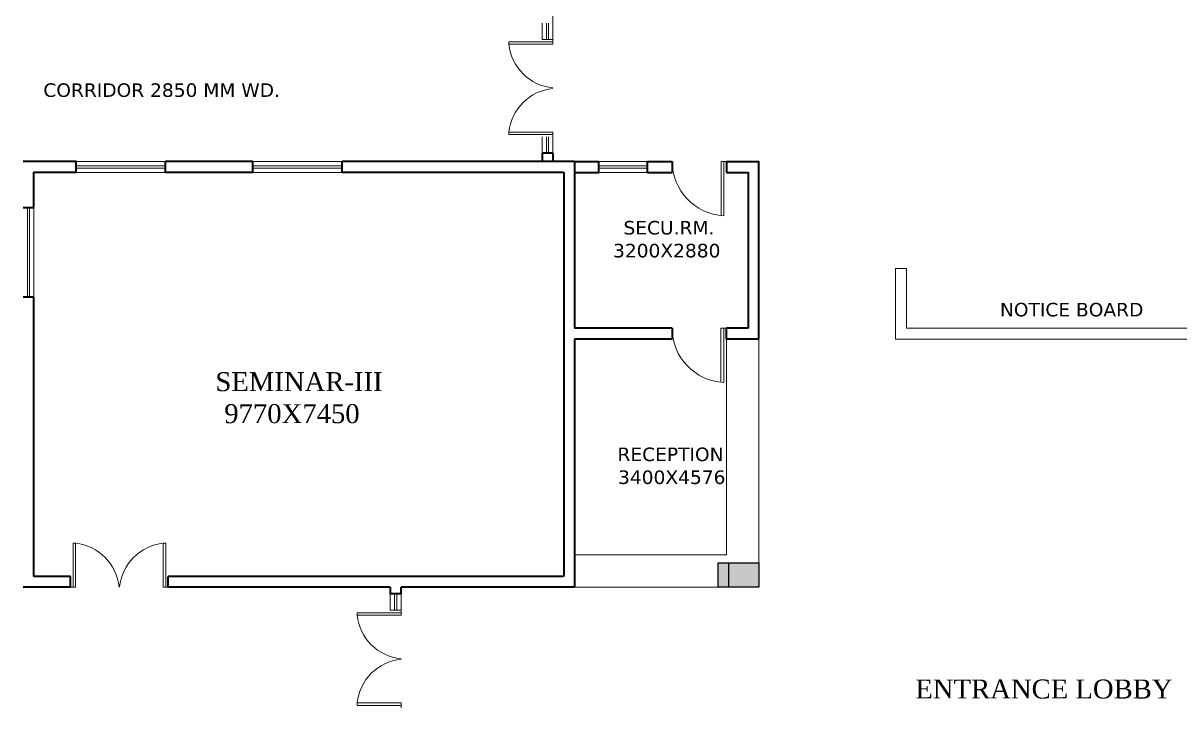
# Model space of a CAD drawing. Header units: millimetres. Extents: x -3092162 to 4513894, y -12317808 to 1849994.
# Drawn here: x -435814 to -414482, y -5878981 to -5866354 of the extents above; entities that cross this region are included whole.
import ezdxf

# ---------------------------------------------------------------- set-up
doc = ezdxf.new("R2010")
doc.units = ezdxf.units.MM
doc.header["$LTSCALE"] = 2
doc.header["$MEASUREMENT"] = 0
doc.linetypes.add('DASHED2', pattern=[0.375, 0.25, -0.125])
for name, color, linetype, lineweight in [('DOOR', 27, 'Continuous', 5), ('FIXTURE', 252, 'Continuous', 0), ('FOUNDATIONS', 250, 'Continuous', 25), ('glass', 5, 'Continuous', 15), ('SILL', 74, 'Continuous', 9), ('TEXT', 7, 'Continuous', 13), ('WAll', 250, 'Continuous', 35)]:
    doc.layers.add(name, color=color, linetype=linetype, lineweight=lineweight)
doc.layers.add('DOT', color=7, linetype='DASHED2', lineweight=0, true_color=0x89067c)
doc.styles.get("Standard").update_dxf_attribs({"font": '', "height": 500})
doc.styles.add('style2', font='')
doc.styles.get('Standard').set_extended_font_data('Times New Roman')
doc.styles.get('style2').set_extended_font_data('Verdana')

msp = doc.modelspace()

# ---------------------------------------------------------------- hatches: boundary and pattern name
at = {"layer": 'DOT', "linetype": 'Continuous', "lineweight": 25, "ltscale": 100}
msp.add_hatch(color=256, dxfattribs=at).paths.add_polyline_path([(-422995.1, -5876304.7), (-422245.1, -5876304.7), (-422245.1, -5876756.2), (-422995.1, -5876756.2)])

# ---------------------------------------------------------------- linework, layer by layer
at = {"layer": 'DOOR', "color": 252, "ltscale": 200}
for p, q in [((-426854.3, -5866698.9), (-426044.3, -5866698.9)), ((-426854.3, -5866743.9), (-426854.3, -5866698.9)), ((-426854.3, -5866743.9), (-426044.3, -5866743.9)), ((-426044.3, -5866653.9), (-426044.3, -5866743.9)), ((-426854.3, -5868363.9), (-426044.3, -5868363.9)), ((-426854.3, -5868363.9), (-426854.3, -5868408.9)), ((-426854.3, -5868408.9), (-426044.3, -5868408.9)), ((-426044.3, -5868453.9), (-426044.3, -5868363.9)), ((-434894.3, -5875946.2), (-434894.3, -5876756.2)), ((-434849.3, -5875946.2), (-434894.3, -5875946.2)), ((-434849.3, -5875946.2), (-434849.3, -5876756.2)), ((-433229.3, -5875946.2), (-433229.3, -5876756.2)), ((-433229.3, -5875946.2), (-433184.3, -5875946.2)), ((-433184.3, -5875946.2), (-433184.3, -5876756.2)), ((-434939.3, -5876756.2), (-434849.3, -5876756.2)), ((-433139.3, -5876756.2), (-433229.3, -5876756.2)), ((-429654.3, -5877226.2), (-428844.3, -5877226.2)), ((-429654.3, -5877271.2), (-429654.3, -5877226.2)), ((-429654.3, -5877271.2), (-428844.3, -5877271.2)), ((-428844.3, -5877181.2), (-428844.3, -5877271.2)), ((-429654.3, -5878891.2), (-428844.3, -5878891.2)), ((-429654.3, -5878891.2), (-429654.3, -5878936.2)), ((-429654.3, -5878936.2), (-428844.3, -5878936.2)), ((-428844.3, -5878981.2), (-428844.3, -5878891.2))]:
    msp.add_line(p, q, dxfattribs=at)
at = {"layer": 'DOOR', "ltscale": 100}
for p, q in [((-422944.3, -5868906.2), (-422944.3, -5869901.2)), ((-422944.3, -5868906.2), (-422844.3, -5868906.2)), ((-422894.3, -5868906.2), (-422894.3, -5869904.9)), ((-422944.7, -5871981.2), (-422944.7, -5872976.2)), ((-422944.7, -5871981.2), (-422844.7, -5871981.2)), ((-422894.7, -5871981.2), (-422894.7, -5872979.9))]:
    msp.add_line(p, q, dxfattribs=at)
for centre in [(-422844.3, -5868906.2), (-422844.7, -5871981.2)]:
    msp.add_arc(centre, 1000, 180, 267.13402, dxfattribs=at)
at = {"layer": 'DOOR', "color": 252, "ltscale": 200, "extrusion": (0, 0, -1)}
for centre, major_axis, start_param, end_param in [((-425957.8, -5866651.2), (901.3, 4), 1.670585, 3.0430697), ((-433136.7, -5876842.8), (331.6, 838.1), 4.4309775, 5.8034622), ((-428757.8, -5877178.5), (901.3, 4), 1.670585, 3.0430697)]:
    msp.add_ellipse(centre, major_axis=major_axis, ratio=1, start_param=start_param, end_param=end_param, dxfattribs=at)
at = {"layer": 'DOOR', "color": 252, "ltscale": 200}
for centre, major_axis, start_param, end_param in [((-425957.8, -5868456.6), (-901.3, 4), -1.4710077, -0.098523), ((-434942, -5876842.8), (-331.6, 838.1), 4.4309775, 5.8034622), ((-428757.8, -5878983.9), (-901.3, 4), -1.4710077, -0.098523)]:
    msp.add_ellipse(centre, major_axis=major_axis, ratio=1, start_param=start_param, end_param=end_param, dxfattribs=at)
at = {"layer": 'DOT', "linetype": 'Continuous', "lineweight": 25, "ltscale": 100}
for p, q in [((-422995.1, -5876304.7), (-422245.1, -5876304.7)), ((-422995.1, -5876756.2), (-422995.1, -5876304.7)), ((-422798.3, -5876754.7), (-422798.3, -5876304.7)), ((-422245.1, -5876304.7), (-422245.1, -5876756.2)), ((-422245.1, -5876756.2), (-422995.1, -5876756.2))]:
    msp.add_line(p, q, dxfattribs=at)
at = {"layer": 'FIXTURE', "ltscale": 100}
for p, q in [((-422844.7, -5876157.7), (-422844.7, -5872181.2)), ((-422244.7, -5876756.2), (-422244.7, -5872181.2)), ((-425644.3, -5876157.7), (-422844.7, -5876157.7)), ((-425643.9, -5876757.7), (-422244.7, -5876757.7))]:
    msp.add_line(p, q, dxfattribs=at)
at = {"layer": 'FOUNDATIONS', "linetype": 'Continuous', "lineweight": 25, "ltscale": 100}
for p, q in [((-422995.1, -5876304.7), (-422245.1, -5876304.7)), ((-422995.1, -5876756.2), (-422995.1, -5876304.7)), ((-422995.1, -5876304.7), (-422245.1, -5876304.7)), ((-422995.1, -5876756.2), (-422995.1, -5876304.7)), ((-422245.1, -5876304.7), (-422245.1, -5876756.2)), ((-422245.1, -5876304.7), (-422245.1, -5876756.2)), ((-422245.1, -5876756.2), (-422995.1, -5876756.2)), ((-422245.1, -5876756.2), (-422995.1, -5876756.2))]:
    msp.add_line(p, q, dxfattribs=at)
at = {"layer": 'glass', "ltscale": 100}
for p, q in [((-426044.3, -5866653.9), (-426044.3, -5865856.2)), ((-426244.3, -5866354.3), (-426244.3, -5866654)), ((-426164.3, -5866354.2), (-426164.3, -5866653.9)), ((-426124.3, -5866354.2), (-426124.3, -5866653.9)), ((-426164.3, -5868754.2), (-426164.3, -5868453.9)), ((-426124.3, -5868754.2), (-426124.3, -5868453.9)), ((-433188.9, -5868986.2), (-434838.9, -5868986.2)), ((-433188.9, -5869026.2), (-434838.9, -5869026.2)), ((-429928.9, -5868986.2), (-431578.9, -5868986.2)), ((-429928.9, -5869026.2), (-431578.9, -5869026.2)), ((-425197.9, -5868986.2), (-424297.9, -5868986.2)), ((-425197.9, -5869026.2), (-424297.9, -5869026.2)), ((-435734.3, -5869756.2), (-435734.3, -5871406.2)), ((-435694.3, -5869756.2), (-435694.3, -5871406.2)), ((-428964.3, -5876881.2), (-428964.3, -5877181.2)), ((-428924.3, -5876881.2), (-428924.3, -5877181.2))]:
    msp.add_line(p, q, dxfattribs=at)
at = {"layer": 'SILL', "ltscale": 100}
for p, q in [((-426244.3, -5866653.9), (-426044.3, -5866653.9)), ((-426244.3, -5868754.2), (-426244.3, -5868453.9)), ((-426044.3, -5868754.2), (-426044.3, -5868453.9)), ((-433188.9, -5868906.2), (-434838.9, -5868906.2)), ((-429928.9, -5868906.2), (-431578.9, -5868906.2)), ((-425197.9, -5868906.2), (-424297.9, -5868906.2)), ((-433188.9, -5869106.2), (-434838.9, -5869106.2)), ((-429928.9, -5869106.2), (-431578.9, -5869106.2)), ((-425197.9, -5869106.2), (-424297.9, -5869106.2)), ((-435614.3, -5869756.2), (-435614.3, -5871406.2)), ((-429044.3, -5877181.2), (-429044.3, -5876756.2)), ((-428844.3, -5877181.2), (-428844.3, -5876756.2)), ((-429044.3, -5877181.2), (-428844.3, -5877181.2))]:
    msp.add_line(p, q, dxfattribs=at)
at = {"layer": 'WAll', "ltscale": 100}
for p, q in [((-434838.9, -5868906.2), (-435813.9, -5868906.2)), ((-434838.9, -5869106.2), (-434838.9, -5868906.2)), ((-431578.9, -5868906.2), (-433188.9, -5868906.2)), ((-433188.9, -5869106.2), (-433188.9, -5868906.2)), ((-431578.9, -5869106.2), (-431578.9, -5868906.2)), ((-425651.5, -5868906.2), (-429928.9, -5868906.2)), ((-429928.9, -5869106.2), (-429928.9, -5868906.2)), ((-426244.3, -5868754.2), (-426244.3, -5868901.6)), ((-426044.3, -5868754.2), (-426244.3, -5868754.2)), ((-426044.3, -5868754.2), (-426044.3, -5868901.6)), ((-425651.5, -5868906.2), (-425197.9, -5868906.2)), ((-425644.3, -5868906.2), (-425644.3, -5871981.2)), ((-425197.9, -5869106.2), (-425197.9, -5868906.2)), ((-424297.9, -5868906.2), (-423844.3, -5868906.2)), ((-424297.9, -5869106.2), (-424297.9, -5868906.2)), ((-423844.3, -5868906.2), (-423844.3, -5869106.2)), ((-422844.3, -5868906.2), (-422244.3, -5868906.2)), ((-422844.3, -5868906.2), (-422844.3, -5869106.2)), ((-422244.7, -5872181.2), (-422244.7, -5868901.6)), ((-435614.3, -5869756.2), (-435614.3, -5869101.6)), ((-434838.9, -5869106.2), (-435613.9, -5869106.2)), ((-431578.9, -5869106.2), (-433188.9, -5869106.2)), ((-425851.5, -5869106.2), (-429928.9, -5869106.2)), ((-425844.3, -5869101.6), (-425844.3, -5876556.2)), ((-425651.5, -5869106.2), (-425197.9, -5869106.2)), ((-424297.9, -5869106.2), (-423844.3, -5869106.2)), ((-422844.3, -5869106.2), (-422444.3, -5869106.2)), ((-422444.7, -5869101.6), (-422444.7, -5871981.2)), ((-435814.3, -5869756.2), (-435614.3, -5869756.2)), ((-435614.3, -5871406.2), (-435814.3, -5871406.2)), ((-435614.3, -5876556.2), (-435614.3, -5871406.2)), ((-423844.7, -5871981.2), (-425644.3, -5871981.2)), ((-423844.7, -5871981.2), (-423844.7, -5872181.2)), ((-422444.7, -5871981.2), (-422844.7, -5871981.2)), ((-422844.7, -5872181.2), (-422844.7, -5871981.2)), ((-425644.3, -5872181.2), (-425644.3, -5876756.2)), ((-423844.7, -5872181.2), (-425644.3, -5872181.2)), ((-422244.7, -5872181.2), (-422844.7, -5872181.2)), ((-434939.3, -5876556.2), (-435614.3, -5876556.2)), ((-434939.3, -5876756.2), (-434939.3, -5876556.2)), ((-425852, -5876556.2), (-433139.3, -5876556.2)), ((-433139.3, -5876756.2), (-433139.3, -5876556.2)), ((-434939.3, -5876756.2), (-435814.3, -5876756.2)), ((-429044.3, -5876756.2), (-433139.3, -5876756.2)), ((-429044.3, -5876756.2), (-429044.3, -5876881.2)), ((-425652, -5876756.2), (-428844.3, -5876756.2)), ((-428844.3, -5876881.2), (-428844.3, -5876756.2)), ((-428844.3, -5876881.2), (-429044.3, -5876881.2))]:
    msp.add_line(p, q, dxfattribs=at)
at = {"layer": 'WAll', "lineweight": 5, "ltscale": 100}
for p, q in [((-419524.3, -5870881.2), (-419724.3, -5870881.2)), ((-419724.3, -5870881.2), (-419724.3, -5872181.2)), ((-419524.3, -5870881.2), (-419524.3, -5871981.2)), ((-413319.3, -5871981.2), (-419524.3, -5871981.2)), ((-413119.3, -5872181.2), (-419724.3, -5872181.2))]:
    msp.add_line(p, q, dxfattribs=at)

# ---------------------------------------------------------------- texts
at = {"layer": 'TEXT', "style": 'style2'}
for s, p in [('CORRIDOR 2850 MM WD.', (-435441.4, -5867714.4)), ('SECU.RM.', (-424742.9, -5870251.6)), ('3200X2880', (-424935.3, -5870674)), ('RECEPTION', (-424853.3, -5874430.9)), ('3400X4576', (-424842.9, -5874852.8))]:
    msp.add_text(s, height=250, dxfattribs=at).set_placement(p)
at = {"layer": 'TEXT', "lineweight": 5, "style": 'style2'}
msp.add_text('NOTICE BOARD', height=250, dxfattribs=at).set_placement((-417799.8, -5871762.4))
at = {"layer": 'TEXT', "lineweight": 50}
for s, p in [('SEMINAR-III', (-432268.5, -5873140.6)), (' 9770X7450', (-432237, -5873731)), ('ENTRANCE LOBBY', (-419360.4, -5878808.3))]:
    msp.add_text(s, height=350, dxfattribs=at).set_placement(p)

doc.saveas('drawing.dxf')
